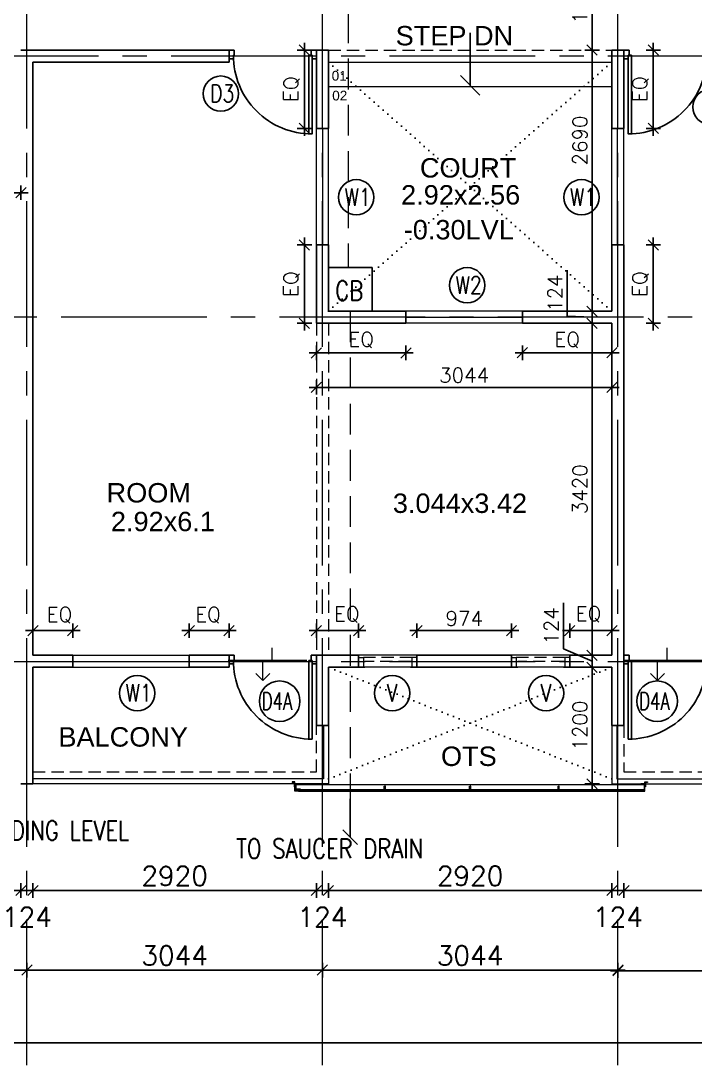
# Model space of a CAD drawing. Header units: inches. Extents: x -234845 to -176446, y -524542 to -442800.
# Drawn here: x -220208 to -213262, y -514338 to -503581 of the extents above; entities that cross this region are included whole.
import ezdxf

# ---------------------------------------------------------------- set-up
doc = ezdxf.new("R2010")
doc.units = ezdxf.units.IN
doc.header["$MEASUREMENT"] = 0
doc.header["$PDMODE"] = 34
doc.header["$PDSIZE"] = -10
for name, pattern in [('CENTER2', [1.125, 0.75, -0.125, 0.125, -0.125]), ('DASHED', [19.05, 12.7, -6.35]), ('DOT2', [0.125, 0, -0.125]), ('HIDDEN', [0.375, 0.25, -0.125])]:
    doc.linetypes.add(name, pattern=pattern)
for name, color, linetype in [('ADOOR', 14, 'Continuous'), ('arrow', 23, 'Continuous'), ('Dim dotted', 30, 'Continuous'), ('Dimension', 10, 'Continuous'), ('DOOR', 34, 'Continuous'), ('GA', 4, 'Continuous'), ('GFRG PANELS', 4, 'Continuous'), ('MISC', 2, 'Continuous'), ('rail', 11, 'Continuous'), ('STEPS', 161, 'Continuous'), ('win tag', 144, 'Continuous')]:
    doc.layers.add(name, color=color, linetype=linetype)
for name, color, linetype, lineweight in [('DIM', 20, 'Continuous', 25), ('Grid', 254, 'Continuous', 15), ('TEXT', 32, 'Continuous', 18), ('win', 14, 'Continuous', 13)]:
    doc.layers.add(name, color=color, linetype=linetype, lineweight=lineweight)
doc.styles.add('RMTXT', font='romans.shx')
doc.styles.get("Standard").update_dxf_attribs({"font": 'arial.ttf'})
doc.styles.add('style1', font='romans.shx', dxfattribs={"width": 0.8})
doc.dimstyles.new('ELEV-DIM', dxfattribs={"dimtxt": 150, "dimasz": 1, "dimexe": 100, "dimexo": 150, "dimgap": 50, "dimtad": 1, "dimdec": 0, "dimzin": 0, "dimdsep": 46, "dimtxsty": 'RMTXT', "dimblk": 'ARH4', "dimcen": 0.09375, "dimdle": 100, "dimse1": 1, "dimse2": 1, "dimclrd": 256, "dimclre": 256, "dimclrt": 151, "dimadec": 0, "dimazin": 0, "dimtfac": 50, "dimtdec": 0, "dimtofl": 0, "dimtmove": 2, "dimatfit": 3, "dimldrblk": 'OBLIQUE', "dimfxl": 1, "dimtolj": 1, "dimtzin": 0, "dimlwd": -1, "dimlwe": -1, "dimarcsym": 0})

# ---------------------------------------------------------------- blocks, each defined once
blk = doc.blocks.new('D1000')
at = {"layer": 'DOOR'}
for points in [[(0, 940), (0, 1000), (100, 1000), (100, 950), (60, 950), (60, 940)], [(0, 60), (0, 0), (100, 0), (100, 50), (60, 50), (60, 60)]]:
    blk.add_lwpolyline(points, close=True, dxfattribs=at)
blk.add_lwpolyline([(60, 950, -0.414214), (960, 50), (60, 50), (60, 85), (959, 85)], format="xyb", dxfattribs=at)
blk = doc.blocks.new('W')
at = {"layer": 'win'}
for p, q in [((600, 124), (-600, 124)), ((600, 59), (-600, 59)), ((600, 0), (-600, 0))]:
    blk.add_line(p, q, dxfattribs=at)
blk = doc.blocks.new('ARH4')
for p, q in [((0, -75), (0, 75)), ((-53.033, -53.033), (53.033, 53.033)), ((75, 0), (-75, 0))]:
    blk.add_line(p, q)
blk = doc.blocks.new('*D385')
at = {"layer": 'DEFPOINTS', "color": 0, "transparency": 16777216}
for p in [(-183410, -511490), (-223252, -514024), (-223252, -514108)]:
    blk.add_point(p, dxfattribs=at)
at = {"layer": 'Dimension', "transparency": 16777216}
blk.add_line((-183411, -514108), (-223251, -514108), dxfattribs=at)
at = {"layer": 'Dimension', "transparency": 16777216, "rotation": 180}
blk.add_blockref('ARH4', (-223252, -514108), dxfattribs=at)
at = {"layer": 'Dimension', "transparency": 16777216}
blk.add_blockref('ARH4', (-183410, -514108), dxfattribs=at)
at = {"layer": 'Dimension', "color": 151, "lineweight": 0, "transparency": 16777216, "insert": (-204051, -513958), "char_height": 200, "attachment_point": 5, "style": 'RMTXT'}
blk.add_mtext('\\A1;39842', dxfattribs=at)
blk = doc.blocks.new('_Oblique')
at = {"color": 0, "linetype": 'ByBlock', "lineweight": -2}
blk.add_line((-0.5, -0.5), (0.5, 0.5), dxfattribs=at)
blk = doc.blocks.new('*D396')
at = {"layer": 'DEFPOINTS', "color": 0, "transparency": 16777216}
for p in [(-211014, -510622), (-214058, -511635), (-214058, -513365)]:
    blk.add_point(p, dxfattribs=at)
at = {"layer": 'Dimension', "transparency": 16777216}
blk.add_line((-211015, -513365), (-214057, -513365), dxfattribs=at)
at = {"layer": 'Dimension', "transparency": 16777216, "rotation": 180}
blk.add_blockref('ARH4', (-214058, -513365), dxfattribs=at)
at = {"layer": 'Dimension', "transparency": 16777216}
blk.add_blockref('ARH4', (-211014, -513365), dxfattribs=at)
at = {"layer": 'Dimension', "color": 151, "lineweight": 0, "transparency": 16777216, "insert": (-212536, -513215), "char_height": 200, "attachment_point": 5, "style": 'RMTXT'}
blk.add_mtext('\\A1;3044', dxfattribs=at)
blk = doc.blocks.new('*D397')
at = {"layer": 'DEFPOINTS', "color": 0, "transparency": 16777216}
for p in [(-217102, -510506), (-214058, -510622), (-217102, -513359)]:
    blk.add_point(p, dxfattribs=at)
at = {"layer": 'Dimension', "transparency": 16777216}
blk.add_line((-214059, -513359), (-217101, -513359), dxfattribs=at)
at = {"layer": 'Dimension', "transparency": 16777216, "rotation": 180}
blk.add_blockref('ARH4', (-217102, -513359), dxfattribs=at)
at = {"layer": 'Dimension', "transparency": 16777216}
blk.add_blockref('ARH4', (-214058, -513359), dxfattribs=at)
at = {"layer": 'Dimension', "color": 151, "lineweight": 0, "transparency": 16777216, "insert": (-215580, -513209), "char_height": 200, "attachment_point": 5, "style": 'RMTXT'}
blk.add_mtext('\\A1;3044', dxfattribs=at)
blk = doc.blocks.new('*D398')
at = {"layer": 'DEFPOINTS', "color": 0, "transparency": 16777216}
for p in [(-217102, -510506), (-220146, -511514), (-220146, -513359)]:
    blk.add_point(p, dxfattribs=at)
at = {"layer": 'Dimension', "transparency": 16777216}
blk.add_line((-217103, -513359), (-220145, -513359), dxfattribs=at)
at = {"layer": 'Dimension', "transparency": 16777216, "rotation": 180}
blk.add_blockref('ARH4', (-220146, -513359), dxfattribs=at)
at = {"layer": 'Dimension', "transparency": 16777216}
blk.add_blockref('ARH4', (-217102, -513359), dxfattribs=at)
at = {"layer": 'Dimension', "color": 151, "lineweight": 0, "transparency": 16777216, "insert": (-218624, -513209), "char_height": 200, "attachment_point": 5, "style": 'RMTXT'}
blk.add_mtext('\\A1;3044', dxfattribs=at)
blk = doc.blocks.new('*D399')
at = {"layer": 'DEFPOINTS', "color": 0, "transparency": 16777216}
for p in [(-220146, -511514), (-223190, -511822), (-223190, -513359)]:
    blk.add_point(p, dxfattribs=at)
at = {"layer": 'Dimension', "transparency": 16777216}
blk.add_line((-220147, -513359), (-223189, -513359), dxfattribs=at)
at = {"layer": 'Dimension', "transparency": 16777216, "rotation": 180}
blk.add_blockref('ARH4', (-223190, -513359), dxfattribs=at)
at = {"layer": 'Dimension', "transparency": 16777216}
blk.add_blockref('ARH4', (-220146, -513359), dxfattribs=at)
at = {"layer": 'Dimension', "color": 151, "lineweight": 0, "transparency": 16777216, "insert": (-221668, -513209), "char_height": 200, "attachment_point": 5, "style": 'RMTXT'}
blk.add_mtext('\\A1;3044', dxfattribs=at)
blk = doc.blocks.new('A$C22EE04D7')
at = {"layer": 'ADOOR', "linetype": 'Continuous', "lineweight": 0, "ltscale": 10}
blk.add_line((600, 8), (4193, 8), dxfattribs=at)
blk.add_lwpolyline([(650, 58), (600, 58), (600, 8), (606, 8), (606, 52), (650, 52), (650, 58)], dxfattribs=at)
at = {"layer": 'Dimension', "color": 2, "lineweight": 0}
for points in [[(587, 30), (593, 30), (593, -20), (565, -20), (565, -14), (587, -14), (587, 30)], [(633, 75), (593, 75), (593, 0), (633, 0), (633, 7), (600, 7), (600, 68), (633, 68), (633, 75)], [(1516, 24), (1522, 24), (1522, 74), (1494, 74), (1494, 68), (1516, 68), (1516, 24)], [(1528, 24), (1522, 24), (1522, 74), (1550, 74), (1550, 68), (1528, 68), (1528, 24)], [(2394, 24), (2400, 24), (2400, 74), (2372, 74), (2372, 68), (2394, 68), (2394, 24)], [(2406, 24), (2400, 24), (2400, 74), (2428, 74), (2428, 68), (2406, 68), (2406, 24)], [(3306, 24), (3312, 24), (3312, 74), (3284, 74), (3284, 68), (3306, 68), (3306, 24)], [(3318, 24), (3312, 24), (3312, 74), (3340, 74), (3340, 68), (3318, 68), (3318, 24)], [(4160, 75), (4200, 75), (4200, 0), (4160, 0), (4160, 7), (4193, 7), (4193, 68), (4160, 68), (4160, 75)], [(4206, 30), (4200, 30), (4200, -20), (4228, -20), (4228, -14), (4206, -14), (4206, 30)]]:
    blk.add_lwpolyline(points, dxfattribs=at)
at = {"layer": 'Dimension', "lineweight": 0}
for points in [[(600, 58), (1516, 58), (1516, 68), (600, 68)], [(1528, 58), (2394, 58), (2394, 68), (1528, 68)], [(2406, 58), (3306, 58), (3306, 68), (2406, 68)], [(3318, 58), (4193, 58), (4193, 68), (3318, 68)]]:
    blk.add_lwpolyline(points, close=True, dxfattribs=at)
at = {"layer": 'MISC', "color": 8, "lineweight": 0}
blk.add_line((633, 75), (4162, 75), dxfattribs=at)
blk = doc.blocks.new('*D455')
at = {"layer": 'DEFPOINTS', "color": 0, "transparency": 16777216}
for p in [(-220208, -510228), (-220084, -510240), (-220084, -512539)]:
    blk.add_point(p, dxfattribs=at)
at = {"layer": 'Dimension', "transparency": 16777216}
blk.add_line((-220207, -512539), (-220085, -512539), dxfattribs=at)
at = {"layer": 'Dimension', "transparency": 16777216, "rotation": 180}
blk.add_blockref('ARH4', (-220208, -512539), dxfattribs=at)
at = {"layer": 'Dimension', "transparency": 16777216}
blk.add_blockref('ARH4', (-220084, -512539), dxfattribs=at)
at = {"layer": 'Dimension', "color": 151, "lineweight": 0, "transparency": 16777216, "insert": (-220146, -512812), "char_height": 200, "attachment_point": 5, "style": 'RMTXT'}
blk.add_mtext('\\A1;124', dxfattribs=at)
blk = doc.blocks.new('*D456')
at = {"layer": 'DEFPOINTS', "color": 0, "transparency": 16777216}
for p in [(-220084, -510240), (-217164, -510240), (-217164, -512539)]:
    blk.add_point(p, dxfattribs=at)
at = {"layer": 'Dimension', "transparency": 16777216}
blk.add_line((-220083, -512539), (-217165, -512539), dxfattribs=at)
at = {"layer": 'Dimension', "transparency": 16777216, "rotation": 180}
blk.add_blockref('ARH4', (-220084, -512539), dxfattribs=at)
at = {"layer": 'Dimension', "transparency": 16777216}
blk.add_blockref('ARH4', (-217164, -512539), dxfattribs=at)
at = {"layer": 'Dimension', "color": 151, "lineweight": 0, "transparency": 16777216, "insert": (-218624, -512389), "char_height": 200, "attachment_point": 5, "style": 'RMTXT'}
blk.add_mtext('\\A1;2920', dxfattribs=at)
blk = doc.blocks.new('*D457')
at = {"layer": 'DEFPOINTS', "color": 0, "transparency": 16777216}
for p in [(-217164, -510228), (-217040, -510240), (-217040, -512539)]:
    blk.add_point(p, dxfattribs=at)
at = {"layer": 'Dimension', "transparency": 16777216}
blk.add_line((-217163, -512539), (-217041, -512539), dxfattribs=at)
at = {"layer": 'Dimension', "transparency": 16777216, "rotation": 180}
blk.add_blockref('ARH4', (-217164, -512539), dxfattribs=at)
at = {"layer": 'Dimension', "transparency": 16777216}
blk.add_blockref('ARH4', (-217040, -512539), dxfattribs=at)
at = {"layer": 'Dimension', "color": 151, "lineweight": 0, "transparency": 16777216, "insert": (-217102, -512812), "char_height": 200, "attachment_point": 5, "style": 'RMTXT'}
blk.add_mtext('\\A1;124', dxfattribs=at)
blk = doc.blocks.new('*D458')
at = {"layer": 'DEFPOINTS', "color": 0, "transparency": 16777216}
for p in [(-217040, -510240), (-214120, -510240), (-214120, -512539)]:
    blk.add_point(p, dxfattribs=at)
at = {"layer": 'Dimension', "transparency": 16777216}
blk.add_line((-217039, -512539), (-214121, -512539), dxfattribs=at)
at = {"layer": 'Dimension', "transparency": 16777216, "rotation": 180}
blk.add_blockref('ARH4', (-217040, -512539), dxfattribs=at)
at = {"layer": 'Dimension', "transparency": 16777216}
blk.add_blockref('ARH4', (-214120, -512539), dxfattribs=at)
at = {"layer": 'Dimension', "color": 151, "lineweight": 0, "transparency": 16777216, "insert": (-215580, -512389), "char_height": 200, "attachment_point": 5, "style": 'RMTXT'}
blk.add_mtext('\\A1;2920', dxfattribs=at)
blk = doc.blocks.new('*D459')
at = {"layer": 'DEFPOINTS', "color": 0, "transparency": 16777216}
for p in [(-214120, -510228), (-213996, -510240), (-213996, -512539)]:
    blk.add_point(p, dxfattribs=at)
at = {"layer": 'Dimension', "transparency": 16777216}
blk.add_line((-214119, -512539), (-213997, -512539), dxfattribs=at)
at = {"layer": 'Dimension', "transparency": 16777216, "rotation": 180}
blk.add_blockref('ARH4', (-214120, -512539), dxfattribs=at)
at = {"layer": 'Dimension', "transparency": 16777216}
blk.add_blockref('ARH4', (-213996, -512539), dxfattribs=at)
at = {"layer": 'Dimension', "color": 151, "lineweight": 0, "transparency": 16777216, "insert": (-214058, -512812), "char_height": 200, "attachment_point": 5, "style": 'RMTXT'}
blk.add_mtext('\\A1;124', dxfattribs=at)
blk = doc.blocks.new('*D460')
at = {"layer": 'DEFPOINTS', "color": 0, "transparency": 16777216}
for p in [(-213996, -510240), (-211076, -510240), (-211076, -512539)]:
    blk.add_point(p, dxfattribs=at)
at = {"layer": 'Dimension', "transparency": 16777216}
blk.add_line((-213995, -512539), (-211077, -512539), dxfattribs=at)
at = {"layer": 'Dimension', "transparency": 16777216, "rotation": 180}
blk.add_blockref('ARH4', (-213996, -512539), dxfattribs=at)
at = {"layer": 'Dimension', "transparency": 16777216}
blk.add_blockref('ARH4', (-211076, -512539), dxfattribs=at)
at = {"layer": 'Dimension', "color": 151, "lineweight": 0, "transparency": 16777216, "insert": (-212536, -512389), "char_height": 200, "attachment_point": 5, "style": 'RMTXT'}
blk.add_mtext('\\A1;2920', dxfattribs=at)
blk = doc.blocks.new('V')
at = {"layer": 'win'}
for p, q in [((300, 124), (-300, 124)), ((-300, 100), (-250, 100)), ((-300, 100), (-250, 100)), ((-300, 0), (-300, 100)), ((-300, 0), (-235, 0)), ((-235, 0), (-300, 0)), ((-250, 100), (-250, 60)), ((-250, 60), (-235, 60)), ((-250, 60), (-250, 0)), ((235, 0), (-235, 0)), ((250, 60), (235, 60)), ((300, 0), (235, 0)), ((235, 0), (300, 0)), ((300, 100), (250, 100)), ((300, 100), (250, 100)), ((250, 100), (250, 60)), ((250, 60), (250, 0)), ((300, 0), (300, 100))]:
    blk.add_line(p, q, dxfattribs=at)
at = {"layer": 'win', "linetype": 'HIDDEN', "ltscale": 500}
for p, q in [((250, 100), (-250, 100)), ((235, 60), (-235, 60))]:
    blk.add_line(p, q, dxfattribs=at)
blk = doc.blocks.new('*D501')
at = {"layer": 'DEFPOINTS', "color": 0, "transparency": 16777216}
for p in [(-214120, -509862), (-214554, -510117), (-214120, -510117)]:
    blk.add_point(p, dxfattribs=at)
at = {"layer": 'Dim dotted', "transparency": 16777216}
blk.add_line((-214553, -509862), (-214121, -509862), dxfattribs=at)
at = {"layer": 'Dim dotted', "transparency": 16777216, "rotation": 180}
blk.add_blockref('ARH4', (-214554, -509862), dxfattribs=at)
at = {"layer": 'Dim dotted', "transparency": 16777216}
blk.add_blockref('ARH4', (-214120, -509862), dxfattribs=at)
at = {"layer": 'Dim dotted', "color": 151, "transparency": 16777216, "insert": (-214361, -509694), "char_height": 150, "attachment_point": 5, "style": 'RMTXT'}
blk.add_mtext('\\A1;EQ', dxfattribs=at)
blk = doc.blocks.new('*D502')
at = {"layer": 'DEFPOINTS', "color": 0, "transparency": 16777216}
for p in [(-216729, -509862), (-217164, -510105), (-216729, -510159)]:
    blk.add_point(p, dxfattribs=at)
at = {"layer": 'Dim dotted', "transparency": 16777216}
blk.add_line((-217163, -509862), (-216730, -509862), dxfattribs=at)
at = {"layer": 'Dim dotted', "transparency": 16777216, "rotation": 180}
blk.add_blockref('ARH4', (-217164, -509862), dxfattribs=at)
at = {"layer": 'Dim dotted', "transparency": 16777216}
blk.add_blockref('ARH4', (-216729, -509862), dxfattribs=at)
at = {"layer": 'Dim dotted', "color": 151, "transparency": 16777216, "insert": (-216851, -509697), "char_height": 150, "attachment_point": 5, "style": 'RMTXT'}
blk.add_mtext('\\A1;EQ', dxfattribs=at)
blk = doc.blocks.new('*D503')
at = {"layer": 'DEFPOINTS', "color": 0, "transparency": 16777216}
for p in [(-215154, -509862), (-216128, -510190), (-215154, -510210)]:
    blk.add_point(p, dxfattribs=at)
at = {"layer": 'Dim dotted', "transparency": 16777216}
blk.add_line((-216127, -509862), (-215155, -509862), dxfattribs=at)
at = {"layer": 'Dim dotted', "transparency": 16777216, "rotation": 180}
blk.add_blockref('ARH4', (-216128, -509862), dxfattribs=at)
at = {"layer": 'Dim dotted', "transparency": 16777216}
blk.add_blockref('ARH4', (-215154, -509862), dxfattribs=at)
at = {"layer": 'Dim dotted', "color": 151, "transparency": 16777216, "insert": (-215641, -509737), "char_height": 150, "attachment_point": 5, "style": 'RMTXT'}
blk.add_mtext('\\A1;974', dxfattribs=at)
blk = doc.blocks.new('*D506')
at = {"layer": 'DEFPOINTS', "color": 0, "transparency": 16777216}
for p in [(-218064, -509862), (-218474, -510117), (-218064, -510117)]:
    blk.add_point(p, dxfattribs=at)
at = {"layer": 'Dim dotted', "transparency": 16777216}
blk.add_line((-218473, -509862), (-218065, -509862), dxfattribs=at)
at = {"layer": 'Dim dotted', "transparency": 16777216, "rotation": 180}
blk.add_blockref('ARH4', (-218474, -509862), dxfattribs=at)
at = {"layer": 'Dim dotted', "transparency": 16777216}
blk.add_blockref('ARH4', (-218064, -509862), dxfattribs=at)
at = {"layer": 'Dim dotted', "color": 151, "transparency": 16777216, "insert": (-218280, -509703), "char_height": 150, "attachment_point": 5, "style": 'RMTXT'}
blk.add_mtext('\\A1;EQ', dxfattribs=at)
blk = doc.blocks.new('*D507')
at = {"layer": 'DEFPOINTS', "color": 0, "transparency": 16777216}
for p in [(-220084, -509862), (-220084, -510117), (-219674, -510117)]:
    blk.add_point(p, dxfattribs=at)
at = {"layer": 'Dim dotted', "transparency": 16777216}
blk.add_line((-219675, -509862), (-220083, -509862), dxfattribs=at)
at = {"layer": 'Dim dotted', "transparency": 16777216, "rotation": 180}
blk.add_blockref('ARH4', (-220084, -509862), dxfattribs=at)
at = {"layer": 'Dim dotted', "transparency": 16777216}
blk.add_blockref('ARH4', (-219674, -509862), dxfattribs=at)
at = {"layer": 'Dim dotted', "color": 151, "transparency": 16777216, "insert": (-219811, -509703), "char_height": 150, "attachment_point": 5, "style": 'RMTXT'}
blk.add_mtext('\\A1;EQ', dxfattribs=at)
blk = doc.blocks.new('*D530')
at = {"layer": 'DEFPOINTS', "color": 0, "transparency": 16777216}
for p in [(-215042, -506695), (-214120, -506823), (-214120, -507000)]:
    blk.add_point(p, dxfattribs=at)
at = {"layer": 'Dim dotted', "transparency": 16777216}
blk.add_line((-215041, -507000), (-214121, -507000), dxfattribs=at)
at = {"layer": 'Dim dotted', "transparency": 16777216, "rotation": 180}
blk.add_blockref('ARH4', (-215042, -507000), dxfattribs=at)
at = {"layer": 'Dim dotted', "transparency": 16777216}
blk.add_blockref('ARH4', (-214120, -507000), dxfattribs=at)
at = {"layer": 'Dim dotted', "color": 151, "transparency": 16777216, "insert": (-214581, -506868), "char_height": 150, "attachment_point": 5, "style": 'RMTXT'}
blk.add_mtext('\\A1;EQ', dxfattribs=at)
blk = doc.blocks.new('*D531')
at = {"layer": 'DEFPOINTS', "color": 0, "transparency": 16777216}
for p in [(-213948, -505889), (-213693, -505889), (-213948, -506696)]:
    blk.add_point(p, dxfattribs=at)
at = {"layer": 'Dim dotted', "transparency": 16777216}
blk.add_line((-213693, -506695), (-213693, -505890), dxfattribs=at)
for p, rotation in [((-213693, -505889), 90), ((-213693, -506696), 270)]:
    blk.add_blockref('ARH4', p, dxfattribs=dict(at, rotation=rotation))
at = {"layer": 'Dim dotted', "color": 151, "transparency": 16777216, "insert": (-213825, -506292), "char_height": 150, "attachment_point": 5, "rotation": 90, "style": 'RMTXT'}
blk.add_mtext('\\A1;EQ', dxfattribs=at)
blk = doc.blocks.new('*D532')
at = {"layer": 'DEFPOINTS', "color": 0, "transparency": 16777216}
for p in [(-213948, -503882), (-213693, -503882), (-213948, -504689)]:
    blk.add_point(p, dxfattribs=at)
at = {"layer": 'Dim dotted', "transparency": 16777216}
blk.add_line((-213693, -504688), (-213693, -503883), dxfattribs=at)
for p, rotation in [((-213693, -503882), 90), ((-213693, -504689), 270)]:
    blk.add_blockref('ARH4', p, dxfattribs=dict(at, rotation=rotation))
at = {"layer": 'Dim dotted', "color": 151, "transparency": 16777216, "insert": (-213825, -504285), "char_height": 150, "attachment_point": 5, "rotation": 90, "style": 'RMTXT'}
blk.add_mtext('\\A1;EQ', dxfattribs=at)
blk = doc.blocks.new('*D533')
at = {"layer": 'DEFPOINTS', "color": 0, "transparency": 16777216}
for p in [(-217287, -505889), (-217120, -505889), (-216994, -506696)]:
    blk.add_point(p, dxfattribs=at)
at = {"layer": 'Dim dotted', "transparency": 16777216}
blk.add_line((-217287, -506695), (-217287, -505890), dxfattribs=at)
for p, rotation in [((-217287, -505889), 90), ((-217287, -506696), 270)]:
    blk.add_blockref('ARH4', p, dxfattribs=dict(at, rotation=rotation))
at = {"layer": 'Dim dotted', "color": 151, "transparency": 16777216, "insert": (-217419, -506292), "char_height": 150, "attachment_point": 5, "rotation": 90, "style": 'RMTXT'}
blk.add_mtext('\\A1;EQ', dxfattribs=at)
blk = doc.blocks.new('*D534')
at = {"layer": 'DEFPOINTS', "color": 0, "transparency": 16777216}
for p in [(-217542, -503882), (-217287, -503882), (-217542, -504689)]:
    blk.add_point(p, dxfattribs=at)
at = {"layer": 'Dim dotted', "transparency": 16777216}
blk.add_line((-217287, -504688), (-217287, -503883), dxfattribs=at)
for p, rotation in [((-217287, -503882), 90), ((-217287, -504689), 270)]:
    blk.add_blockref('ARH4', p, dxfattribs=dict(at, rotation=rotation))
at = {"layer": 'Dim dotted', "color": 151, "transparency": 16777216, "insert": (-217419, -504285), "char_height": 150, "attachment_point": 5, "rotation": 90, "style": 'RMTXT'}
blk.add_mtext('\\A1;EQ', dxfattribs=at)
blk = doc.blocks.new('*D543')
at = {"layer": 'DEFPOINTS', "color": 0, "transparency": 16777216}
for p in [(-223128, -510240), (-220208, -510240), (-220208, -512539)]:
    blk.add_point(p, dxfattribs=at)
at = {"layer": 'Dimension', "transparency": 16777216}
blk.add_line((-223127, -512539), (-220209, -512539), dxfattribs=at)
at = {"layer": 'Dimension', "transparency": 16777216, "rotation": 180}
blk.add_blockref('ARH4', (-223128, -512539), dxfattribs=at)
at = {"layer": 'Dimension', "transparency": 16777216}
blk.add_blockref('ARH4', (-220208, -512539), dxfattribs=at)
at = {"layer": 'Dimension', "color": 151, "lineweight": 0, "transparency": 16777216, "insert": (-221668, -512389), "char_height": 200, "attachment_point": 5, "style": 'RMTXT'}
blk.add_mtext('\\A1;2920', dxfattribs=at)
blk = doc.blocks.new('*D567')
at = {"layer": 'DEFPOINTS', "color": 0, "transparency": 16777216}
for p in [(-217164, -506610), (-216242, -506824), (-216242, -507001)]:
    blk.add_point(p, dxfattribs=at)
at = {"layer": 'Dim dotted', "transparency": 16777216}
blk.add_line((-217163, -507001), (-216243, -507001), dxfattribs=at)
at = {"layer": 'Dim dotted', "transparency": 16777216, "rotation": 180}
blk.add_blockref('ARH4', (-217164, -507001), dxfattribs=at)
at = {"layer": 'Dim dotted', "transparency": 16777216}
blk.add_blockref('ARH4', (-216242, -507001), dxfattribs=at)
at = {"layer": 'Dim dotted', "color": 151, "transparency": 16777216, "insert": (-216703, -506868), "char_height": 150, "attachment_point": 5, "style": 'RMTXT'}
blk.add_mtext('\\A1;EQ', dxfattribs=at)
blk = doc.blocks.new('*D872')
at = {"layer": 'DEFPOINTS', "color": 0, "transparency": 16777216}
for p in [(-217164, -507356), (-217164, -507624), (-214120, -507624)]:
    blk.add_point(p, dxfattribs=at)
at = {"layer": 'Dim dotted', "transparency": 16777216}
blk.add_line((-214121, -507356), (-217163, -507356), dxfattribs=at)
at = {"layer": 'Dim dotted', "transparency": 16777216, "rotation": 180}
blk.add_blockref('ARH4', (-217164, -507356), dxfattribs=at)
at = {"layer": 'Dim dotted', "transparency": 16777216}
blk.add_blockref('ARH4', (-214120, -507356), dxfattribs=at)
at = {"layer": 'Dim dotted', "color": 151, "transparency": 16777216, "insert": (-215642, -507231), "char_height": 150, "attachment_point": 5, "style": 'RMTXT'}
blk.add_mtext('\\A1;3044', dxfattribs=at)
blk = doc.blocks.new('*D933')
at = {"layer": 'DEFPOINTS', "color": 0, "transparency": 16777216}
for p in [(-214324, -510240), (-214217, -510240), (-213851, -511440)]:
    blk.add_point(p, dxfattribs=at)
at = {"layer": 'Dim dotted', "transparency": 16777216}
blk.add_line((-214324, -511439), (-214324, -510241), dxfattribs=at)
for p, rotation in [((-214324, -510240), 90), ((-214324, -511440), 270)]:
    blk.add_blockref('ARH4', p, dxfattribs=dict(at, rotation=rotation))
at = {"layer": 'Dim dotted', "color": 151, "transparency": 16777216, "insert": (-214449, -510840), "char_height": 150, "attachment_point": 5, "rotation": 90, "style": 'RMTXT'}
blk.add_mtext('\\A1;1200', dxfattribs=at)
blk = doc.blocks.new('*D780')
at = {"layer": 'DEFPOINTS', "color": 0, "transparency": 16777216}
for p in [(-213597, -501962), (-214324, -503882), (-213597, -503882)]:
    blk.add_point(p, dxfattribs=at)
at = {"layer": 'Dim dotted', "transparency": 16777216}
blk.add_line((-214324, -501963), (-214324, -503881), dxfattribs=at)
for p, rotation in [((-214324, -501962), 90), ((-214324, -503882), 270)]:
    blk.add_blockref('ARH4', p, dxfattribs=dict(at, rotation=rotation))
at = {"layer": 'Dim dotted', "color": 151, "transparency": 16777216, "insert": (-214449, -503354), "char_height": 150, "attachment_point": 5, "rotation": 90, "style": 'RMTXT'}
blk.add_mtext('\\A1;1920', dxfattribs=at)
blk = doc.blocks.new('*D781')
at = {"layer": 'DEFPOINTS', "color": 0, "transparency": 16777216}
for p in [(-214214, -506696), (-214324, -510116), (-213649, -510116)]:
    blk.add_point(p, dxfattribs=at)
at = {"layer": 'Dim dotted', "transparency": 16777216}
blk.add_line((-214324, -506697), (-214324, -510115), dxfattribs=at)
for p, rotation in [((-214324, -506696), 90), ((-214324, -510116), 270)]:
    blk.add_blockref('ARH4', p, dxfattribs=dict(at, rotation=rotation))
at = {"layer": 'Dim dotted', "color": 151, "transparency": 16777216, "insert": (-214449, -508406), "char_height": 150, "attachment_point": 5, "rotation": 90, "style": 'RMTXT'}
blk.add_mtext('\\A1;3420', dxfattribs=at)
blk = doc.blocks.new('*D782')
at = {"layer": 'DEFPOINTS', "color": 0, "transparency": 16777216}
for p in [(-213798, -510116), (-214324, -510240), (-213798, -510240)]:
    blk.add_point(p, dxfattribs=at)
at = {"layer": 'Dim dotted', "transparency": 16777216}
for p, q in [((-214619, -510048), (-214619, -509577)), ((-214324, -510178), (-214619, -510048)), ((-214324, -510117), (-214324, -510239))]:
    blk.add_line(p, q, dxfattribs=at)
for p, rotation in [((-214324, -510116), 90), ((-214324, -510240), 270)]:
    blk.add_blockref('ARH4', p, dxfattribs=dict(at, rotation=rotation))
at = {"layer": 'Dim dotted', "color": 151, "transparency": 16777216, "insert": (-214744, -509813), "char_height": 150, "attachment_point": 5, "rotation": 90, "style": 'RMTXT'}
blk.add_mtext('\\A1;124', dxfattribs=at)
blk = doc.blocks.new('*D934')
at = {"layer": 'DEFPOINTS', "color": 0, "transparency": 16777216}
for p in [(-214779, -506572), (-214324, -506572), (-214779, -506696)]:
    blk.add_point(p, dxfattribs=at)
at = {"layer": 'Dim dotted', "transparency": 16777216}
for p, q in [((-214581, -506622), (-214581, -506150)), ((-214324, -506634), (-214581, -506622)), ((-214324, -506695), (-214324, -506573))]:
    blk.add_line(p, q, dxfattribs=at)
for p, rotation in [((-214324, -506572), 90), ((-214324, -506696), 270)]:
    blk.add_blockref('ARH4', p, dxfattribs=dict(at, rotation=rotation))
at = {"layer": 'Dim dotted', "color": 151, "transparency": 16777216, "insert": (-214706, -506386), "char_height": 150, "attachment_point": 5, "rotation": 90, "style": 'RMTXT'}
blk.add_mtext('\\A1;124', dxfattribs=at)
blk = doc.blocks.new('*D935')
at = {"layer": 'DEFPOINTS', "color": 0, "transparency": 16777216}
for p in [(-214324, -503882), (-214120, -503882), (-214120, -506572)]:
    blk.add_point(p, dxfattribs=at)
at = {"layer": 'Dim dotted', "transparency": 16777216}
blk.add_line((-214324, -506571), (-214324, -503883), dxfattribs=at)
for p, rotation in [((-214324, -503882), 90), ((-214324, -506572), 270)]:
    blk.add_blockref('ARH4', p, dxfattribs=dict(at, rotation=rotation))
at = {"layer": 'Dim dotted', "color": 151, "transparency": 16777216, "insert": (-214449, -504813), "char_height": 150, "attachment_point": 5, "rotation": 90, "style": 'RMTXT'}
blk.add_mtext('\\A1;2690', dxfattribs=at)
blk = doc.blocks.new('A$C31256860')
at = {"layer": 'TEXT'}
for p, q in [((129, 0), (0, 0)), ((129, -98), (129, 0)), ((337, -98), (129, -98)), ((337, -98), (264, -25)), ((337, -98), (264, -170))]:
    blk.add_line(p, q, dxfattribs=at)
blk = doc.blocks.new('*D807')
at = {"layer": 'DEFPOINTS', "color": 0, "transparency": 16777216}
for p in [(-221558, -505351), (-220208, -505912), (-221558, -506332)]:
    blk.add_point(p, dxfattribs=at)
at = {"layer": 'Dim dotted', "transparency": 16777216}
blk.add_line((-220209, -505351), (-221557, -505351), dxfattribs=at)
at = {"layer": 'Dim dotted', "transparency": 16777216, "rotation": 180}
blk.add_blockref('ARH4', (-221558, -505351), dxfattribs=at)
at = {"layer": 'Dim dotted', "transparency": 16777216}
blk.add_blockref('ARH4', (-220208, -505351), dxfattribs=at)
at = {"layer": 'Dim dotted', "color": 151, "transparency": 16777216, "insert": (-220883, -505226), "char_height": 150, "attachment_point": 5, "style": 'RMTXT'}
blk.add_mtext('\\A1;1350', dxfattribs=at)
blk = doc.blocks.new('A$C5B306BE5')
at = {"layer": 'win tag'}
blk.add_circle((185, 87), 209, dxfattribs=at)
at = {"layer": 'win tag', "style": 'style1', "width": 0.7}
blk.add_text('D4A', height=178.5, dxfattribs=at).set_placement((0, 0))

msp = doc.modelspace()

# ---------------------------------------------------------------- linework, layer by layer
at = {"layer": 'ADOOR', "linetype": 'DASHED', "lineweight": 0, "ltscale": 10}
for p, q in [((-217040, -503881.7), (-214120, -503881.7)), ((-217164, -506695.7), (-217164, -510115.7)), ((-217040, -506695.7), (-217040, -510115.7))]:
    msp.add_line(p, q, dxfattribs=at)
at = {"layer": 'ADOOR', "lineweight": 0}
for p, q in [((-217263, -510169.7), (-218073, -510169.7)), ((-213195, -510169.7), (-214005, -510169.7))]:
    msp.add_line(p, q, dxfattribs=at)
at = {"layer": 'ADOOR', "linetype": 'DASHED', "lineweight": 0, "ltscale": 10}
for points in [[(-220084, -511315.7), (-220084, -511315.7), (-217164, -511315.7), (-217164, -510839.7)], [(-213996, -510840.5), (-213996, -511316.5), (-211076, -511316.5), (-211076, -510840.5)]]:
    msp.add_lwpolyline(points, dxfattribs=at)
at = {"layer": 'arrow', "linetype": 'DASHED', "lineweight": 0, "ltscale": 25}
for p, q in [((-216837.3, -501587.7), (-216837.3, -506121.7)), ((-216815, -506571.7), (-216815, -511990.4))]:
    msp.add_line(p, q, dxfattribs=at)
at = {"layer": 'DIM'}
msp.add_lwpolyline([(-217040, -506121.7), (-216590, -506121.7), (-216590, -506571.7), (-217040, -506571.7)], close=True, dxfattribs=at)
at = {"layer": 'Dim dotted', "linetype": 'DOT2', "ltscale": 500}
for p, q in [((-217040, -504005.7), (-214120, -506571.7)), ((-217040, -506571.7), (-214120, -504005.7)), ((-214120, -511389.7), (-217040, -510239.7)), ((-217040, -511389.7), (-214120, -510239.7))]:
    msp.add_line(p, q, dxfattribs=at)
at = {"layer": 'GFRG PANELS'}
for p, q in [((-218064, -503881.7), (-220208, -503881.7)), ((-218064, -504005.7), (-218064, -503881.7)), ((-217164, -503881.7), (-217164, -504688.2)), ((-217164, -503881.7), (-217040, -503881.7)), ((-217040, -503881.7), (-217040, -504688.2)), ((-214120, -503881.7), (-214120, -504688.2)), ((-213996, -503881.7), (-214120, -503881.7)), ((-213996, -503881.7), (-213996, -504688.2)), ((-218064, -504005.7), (-220084, -504005.7)), ((-220084, -504005.7), (-220084, -510115.7)), ((-217164, -504688.2), (-217040, -504688.2)), ((-213996, -504688.2), (-214120, -504688.2)), ((-217164, -505888.2), (-217164, -506695.7)), ((-217164, -505888.2), (-217040, -505888.2)), ((-217040, -505888.2), (-217040, -506571.7)), ((-214120, -505888.2), (-214120, -506571.7)), ((-213996, -505888.2), (-214120, -505888.2)), ((-213996, -505888.2), (-213996, -510839.7)), ((-217040, -506571.7), (-216242, -506571.7)), ((-216242, -506571.7), (-216242, -506695.7)), ((-214120, -506571.7), (-215042, -506571.7)), ((-215042, -506571.7), (-215042, -506695.7)), ((-216242, -506695.7), (-217164, -506695.7)), ((-214120, -506695.7), (-215042, -506695.7)), ((-214120, -506695.7), (-214120, -510115.7)), ((-220084, -510115.7), (-219674, -510115.7)), ((-219674, -510115.7), (-219674, -510239.7)), ((-218474, -510115.7), (-218474, -510239.7)), ((-218064, -510115.7), (-218474, -510115.7)), ((-218064, -510239.7), (-218064, -510115.7)), ((-217164, -510115.7), (-217164, -510839.7)), ((-216729, -510115.7), (-217164, -510115.7)), ((-216729, -510239.7), (-216729, -510115.7)), ((-215154.5, -510115.7), (-216129, -510115.7)), ((-216129, -510239.7), (-216129, -510115.7)), ((-215154.5, -510239.7), (-215154.5, -510115.7)), ((-214120, -510115.7), (-214554.5, -510115.7)), ((-214554.5, -510239.7), (-214554.5, -510115.7)), ((-220084, -510239.7), (-220084, -511439.7)), ((-219674, -510239.7), (-220084, -510239.7)), ((-218064, -510239.7), (-218474, -510239.7)), ((-217040, -510239.7), (-217040, -510839.7)), ((-216729, -510239.7), (-217040, -510239.7)), ((-215154.5, -510239.7), (-216129, -510239.7)), ((-214120, -510239.7), (-214554.5, -510239.7)), ((-214120, -510239.7), (-214120, -510839.7)), ((-217040, -510839.7), (-217164, -510839.7)), ((-213996, -510839.7), (-214120, -510839.7)), ((-220084, -511439.7), (-220208, -511439.7))]:
    msp.add_line(p, q, dxfattribs=at)
at = {"layer": 'Grid', "linetype": 'CENTER2', "lineweight": 5, "ltscale": 2000}
for p, q in [((-220146, -511439.7), (-220146, -491320.7)), ((-217102, -511439.7), (-217102, -491320.7)), ((-214058, -511439.7), (-214058, -491320.7)), ((-183410, -503943.7), (-233183.3, -503943.7)), ((-195794, -506633.7), (-233183.3, -506633.7)), ((-183410, -510177.7), (-233183.4, -510186.1)), ((-220146, -514337.6), (-220146, -511439.7)), ((-217102, -514337.6), (-217102, -511439.7)), ((-214058, -514337.6), (-214058, -511439.7))]:
    msp.add_line(p, q, dxfattribs=at)
at = {"layer": 'rail', "lineweight": 5, "ltscale": 100}
for p, q in [((-217090, -510839.7), (-217090, -511389.7)), ((-217040, -510839.7), (-217040, -511439.7)), ((-214120, -510839.7), (-214120, -511439.7)), ((-214070, -510839.7), (-214070, -511389.7)), ((-217040, -511439.7), (-220208, -511439.7)), ((-217090, -511389.7), (-220084, -511389.7)), ((-214120, -511439.7), (-207908, -511439.7)), ((-214070, -511389.7), (-211039, -511389.7))]:
    msp.add_line(p, q, dxfattribs=at)
at = {"layer": 'STEPS', "lineweight": 5, "ltscale": 100}
for p, q in [((-217040, -504005.7), (-214120, -504005.7)), ((-217040, -504255.7), (-214120, -504255.7))]:
    msp.add_line(p, q, dxfattribs=at)
at = {"layer": 'win tag'}
for centre in [(-218148.1, -504330.5), (-213105.5, -504467.7), (-216753.2, -505398.1), (-214433.2, -505398.1), (-215611, -506304.4), (-219009.2, -510506.7), (-216383, -510506.7), (-214797.9, -510506.7)]:
    msp.add_circle(centre, 181.8, dxfattribs=at)

# ---------------------------------------------------------------- block references
at = {"layer": 'ADOOR', "yscale": 0.9000000000000007, "zscale": 0.9000000000000007}
for p, xscale, rotation in [((-217164, -503881.7), -0.9000000000000007, 90), ((-213996, -503881.7), 0.9000000000000007, 270)]:
    msp.add_blockref('D1000', p, dxfattribs=dict(at, xscale=xscale, rotation=rotation))
at = {"layer": 'ADOOR', "color": 6, "ltscale": 1000, "yscale": 0.9000000000000007, "zscale": 0.9000000000000007}
for p, xscale, rotation in [((-217164, -510115.7), -0.9000000000000007, 90), ((-213996, -510115.7), 0.9000000000000007, 270)]:
    msp.add_blockref('D1000', p, dxfattribs=dict(at, xscale=xscale, rotation=rotation))
at = {"layer": 'DIM', "rotation": 270}
for p in [(-217619.2, -510040.3), (-213551.2, -510040.3)]:
    msp.add_blockref('A$C31256860', p, dxfattribs=at)
at = {"layer": 'DIM'}
for p in [(-217727.3, -510676.2), (-213838.8, -510676.2)]:
    msp.add_blockref('A$C5B306BE5', p, dxfattribs=at)
at = {"layer": 'GA', "lineweight": 0, "xscale": -1, "rotation": 180}
msp.add_blockref('A$C22EE04D7', (-217980, -511439.7), dxfattribs=at)
at = {"layer": 'win', "lineweight": 0, "xscale": -1, "rotation": 90}
msp.add_blockref('W', (-217040, -505288.2), dxfattribs=at)
at = {"layer": 'win', "lineweight": 0, "rotation": 270}
msp.add_blockref('W', (-214120, -505288.2), dxfattribs=at)
at = {"layer": 'win', "lineweight": 0}
msp.add_blockref('W', (-215642, -506694.8), dxfattribs=at)
at = {"layer": 'win', "lineweight": 0, "xscale": -1}
msp.add_blockref('W', (-219074, -510239.7), dxfattribs=at)
at = {"layer": 'win', "lineweight": 0, "zscale": 0.5}
for p in [(-216429, -510239.7), (-214854.5, -510239.7)]:
    msp.add_blockref('V', p, dxfattribs=at)

# ---------------------------------------------------------------- texts
at = {"layer": 'TEXT'}
for s, height, p in [('STEP DN', 200, (-216347.5, -503833.6)), ('01', 100, (-217006.4, -504196.1)), ('02', 100, (-217001, -504400.6)), ('COURT', 200, (-216097.7, -505194.9)), ('2.92x2.56', 200, (-216291.2, -505472.8)), ('-0.30LVL', 200, (-216263.8, -505831.8)), ('ROOM', 200, (-219325, -508542)), ('3.044x3.42', 200, (-216376.2, -508649.6)), ('2.92x6.1', 200, (-219280.8, -508837.7)), ('BALCONY', 200, (-219821.4, -511056.7)), ('OTS', 200, (-215880.4, -511256.1))]:
    msp.add_text(s, height=height, dxfattribs=at).set_placement(p)
at = {"layer": 'TEXT', "style": 'style1', "width": 0.8}
for s, p in [('CB', (-216970.4, -506460.3)), ('PLANTER BOX AT MID LANDING LEVEL', (-223088.7, -512020.6)), ('TO SAUCER DRAIN', (-217990.5, -512207.3))]:
    msp.add_text(s, height=200, dxfattribs=at).set_placement(p)
at = {"layer": 'win tag', "style": 'style1', "width": 0.8}
for s, p in [('D3', (-218259.4, -504417.1)), ('W1', (-216871.3, -505484.8)), ('W1', (-214551.3, -505484.8)), ('W2', (-215729.1, -506391)), ('W1', (-219127.3, -510593.3)), ('V', (-216438.5, -510593.3)), ('V', (-214853.5, -510593.3))]:
    msp.add_text(s, height=178.5, dxfattribs=at).set_placement(p)

# ---------------------------------------------------------------- dimensions: what is measured, and where the dimension line sits
at = {"layer": 'Dim dotted'}
for base, p1, p2, override, picture, middle in [((-214324.4, -503881.7), (-213597.4, -501961.7), (-213597.4, -503881.7), {"dimfxl": 50, "dimfxlon": 1}, '*D780', (-214449.4, -503353.6)), ((-214324.4, -503881.7), (-214120, -506571.7), (-214120, -503881.7), {"dimfxl": 50, "dimfxlon": 1}, '*D935', (-214449.4, -504813.4)), ((-214324.4, -506571.7), (-214779.4, -506695.7), (-214779.4, -506571.7), {"dimtmove": 1, "dimfxl": 50, "dimfxlon": 1}, '*D934', (-214581, -506571.7)), ((-214324.4, -510239.7), (-213798.3, -510115.7), (-213798.3, -510239.7), {"dimtmove": 1, "dimfxl": 50, "dimfxlon": 1}, '*D782', (-214618.7, -509998.4))]:
    dim = msp.add_linear_dim(base=base, p1=p1, p2=p2, angle=90, dimstyle='ELEV-DIM', override=override, dxfattribs=at)
    dim.commit()
    dim.dimension.update_dxf_attribs({"geometry": picture, "text_midpoint": middle, "dimtype": 160})
for base, p1, p2, picture, middle in [((-217287, -503881.7), (-217541.8, -504688.7), (-217541.8, -503881.7), '*D534', (-217419.1, -504285.2)), ((-213692.9, -503881.7), (-213947.8, -504688.7), (-213947.8, -503881.7), '*D532', (-213825.1, -504285.2)), ((-217287, -505888.7), (-216993.8, -506695.7), (-217120.4, -505888.7), '*D533', (-217419.1, -506292.2)), ((-213692.9, -505888.7), (-213947.8, -506695.7), (-213947.8, -505888.7), '*D531', (-213825.1, -506292.2))]:
    dim = msp.add_linear_dim(base=base, p1=p1, p2=p2, angle=270, text='EQ', dimstyle='ELEV-DIM', override={"dimfxl": 50, "dimfxlon": 1}, dxfattribs=at)
    dim.commit()
    dim.dimension.update_dxf_attribs({"geometry": picture, "text_midpoint": middle})
for base, p1, p2, angle, picture, middle in [((-221558.4595, -505351.0459), (-220207.9887, -505912.307), (-221558.4595, -506332.4767), 180, '*D807', (-220883.2241, -505226.0459)), ((-214324.4, -510115.7), (-214214.3, -506695.7), (-213648.7, -510115.7), 90, '*D781', (-214449.4, -508405.7)), ((-214324.4, -510239.7), (-213850.9, -511439.7), (-214216.5, -510239.7), 90, '*D933', (-214449.4, -510839.7))]:
    dim = msp.add_linear_dim(base=base, p1=p1, p2=p2, angle=angle, dimstyle='ELEV-DIM', override={"dimfxl": 50, "dimfxlon": 1}, dxfattribs=at)
    dim.commit()
    dim.dimension.update_dxf_attribs({"geometry": picture, "text_midpoint": middle})
for base, p1, p2, picture, middle in [((-216242, -507000.6), (-217164, -506610.2), (-216242, -506824), '*D567', (-216703, -506868.5)), ((-214120, -506999.8), (-215042, -506694.8), (-214120, -506823.1), '*D530', (-214581, -506867.6))]:
    dim = msp.add_linear_dim(base=base, p1=p1, p2=p2, text='EQ', dimstyle='ELEV-DIM', override={"dimfxl": 50, "dimfxlon": 1}, dxfattribs=at)
    dim.commit()
    dim.dimension.update_dxf_attribs({"geometry": picture, "text_midpoint": middle})
for base, p1, p2, picture, middle in [((-217164, -507356.1), (-214120, -507624.4), (-217164, -507624.4), '*D872', (-215642, -507231.1)), ((-215154.4886982, -509862.3410805), (-216127.9886982, -510189.670754), (-215154.4886982, -510210.233817), '*D503', (-215641.2386982, -509737.3410805))]:
    dim = msp.add_linear_dim(base=base, p1=p1, p2=p2, dimstyle='ELEV-DIM', override={"dimfxl": 50, "dimfxlon": 1}, dxfattribs=at)
    dim.commit()
    dim.dimension.update_dxf_attribs({"geometry": picture, "text_midpoint": middle})
for base, p1, p2, picture, middle in [((-220084, -509862.3), (-219674, -510116.5), (-220084, -510116.5), '*D507', (-219810.7, -509703.2)), ((-218064, -509862.3), (-218474, -510116.5), (-218064, -510116.5), '*D506', (-218280, -509703))]:
    dim = msp.add_linear_dim(base=base, p1=p1, p2=p2, angle=180, text='EQ', dimstyle='ELEV-DIM', override={"dimfxl": 50, "dimfxlon": 1}, dxfattribs=at)
    dim.commit()
    dim.dimension.update_dxf_attribs({"geometry": picture, "text_midpoint": middle, "dimtype": 160})
for base, p1, p2, picture, middle in [((-216729, -509862.3), (-217164, -510104.7), (-216729, -510159.3), '*D502', (-216851.1, -509697)), ((-214120, -509862.3), (-214554.5, -510116.5), (-214120, -510116.5), '*D501', (-214360.9, -509694.1))]:
    dim = msp.add_linear_dim(base=base, p1=p1, p2=p2, text='EQ', dimstyle='ELEV-DIM', override={"dimfxl": 50, "dimfxlon": 1}, dxfattribs=at)
    dim.commit()
    dim.dimension.update_dxf_attribs({"geometry": picture, "text_midpoint": middle, "dimtype": 160})
at = {"layer": 'Dimension', "lineweight": 0}
for base, p1, p2, picture, middle in [((-220208, -512539.2), (-223128, -510239.7), (-220208, -510239.7), '*D543', (-221668, -512389.2)), ((-217164, -512539.2), (-220084, -510239.7), (-217164, -510239.7), '*D456', (-218624, -512389.2)), ((-214120, -512539.2), (-217040, -510239.7), (-214120, -510239.7), '*D458', (-215580, -512389.2)), ((-211076, -512539.2), (-213996, -510239.7), (-211076, -510239.7), '*D460', (-212536, -512389.2))]:
    dim = msp.add_linear_dim(base=base, p1=p1, p2=p2, dimstyle='ELEV-DIM', override={"dimtxt": 200}, dxfattribs=at)
    dim.commit()
    dim.dimension.update_dxf_attribs({"geometry": picture, "text_midpoint": middle})
for base, p1, p2, picture, middle in [((-220084, -512539.2), (-220208, -510227.7), (-220084, -510239.7), '*D455', (-220146, -512811.6)), ((-217040, -512539.2), (-217164, -510227.7), (-217040, -510239.7), '*D457', (-217102, -512811.6)), ((-213996, -512539.2), (-214120, -510227.7), (-213996, -510239.7), '*D459', (-214058, -512811.6))]:
    dim = msp.add_linear_dim(base=base, p1=p1, p2=p2, dimstyle='ELEV-DIM', override={"dimtxt": 200}, dxfattribs=at)
    dim.commit()
    dim.dimension.update_dxf_attribs({"geometry": picture, "text_midpoint": middle, "dimtype": 160})
for base, p1, p2, picture, middle in [((-220146, -513359.3), (-217102, -510506.3), (-220146, -511513.5), '*D398', (-218624, -513209.3)), ((-217102, -513359.3), (-214058, -510621.7), (-217102, -510506.3), '*D397', (-215580, -513209.3)), ((-214058, -513365.1), (-211014, -510621.7), (-214058, -511634.7), '*D396', (-212536, -513215.1)), ((-223190, -513359.3), (-220146, -511513.5), (-223190, -511821.8), '*D399', (-221668, -513209.3))]:
    dim = msp.add_linear_dim(base=base, p1=p1, p2=p2, angle=180, dimstyle='ELEV-DIM', override={"dimtxt": 200}, dxfattribs=at)
    dim.commit()
    dim.dimension.update_dxf_attribs({"geometry": picture, "text_midpoint": middle})
dim = msp.add_linear_dim(base=(-223252, -514107.8), p1=(-183410, -511489.7), p2=(-223252, -514024.1), angle=180, dimstyle='ELEV-DIM', override={"dimtxt": 200}, dxfattribs=at)
dim.commit()
dim.dimension.update_dxf_attribs({"geometry": '*D385', "text_midpoint": (-204051.2, -513957.8), "dimtype": 160})

# ---------------------------------------------------------------- leaders
at = {"layer": 'arrow'}
for points, override in [([(-215580, -504245.3), (-215580, -503703.3)], {"dimasz": 200, "dimtad": 0}), ([(-216815, -511990.4), (-216815, -511596.1)], {"dimasz": 150, "dimtad": 0})]:
    msp.add_leader(points, dimstyle='ELEV-DIM', override=override, dxfattribs=at)

doc.saveas('drawing.dxf')
